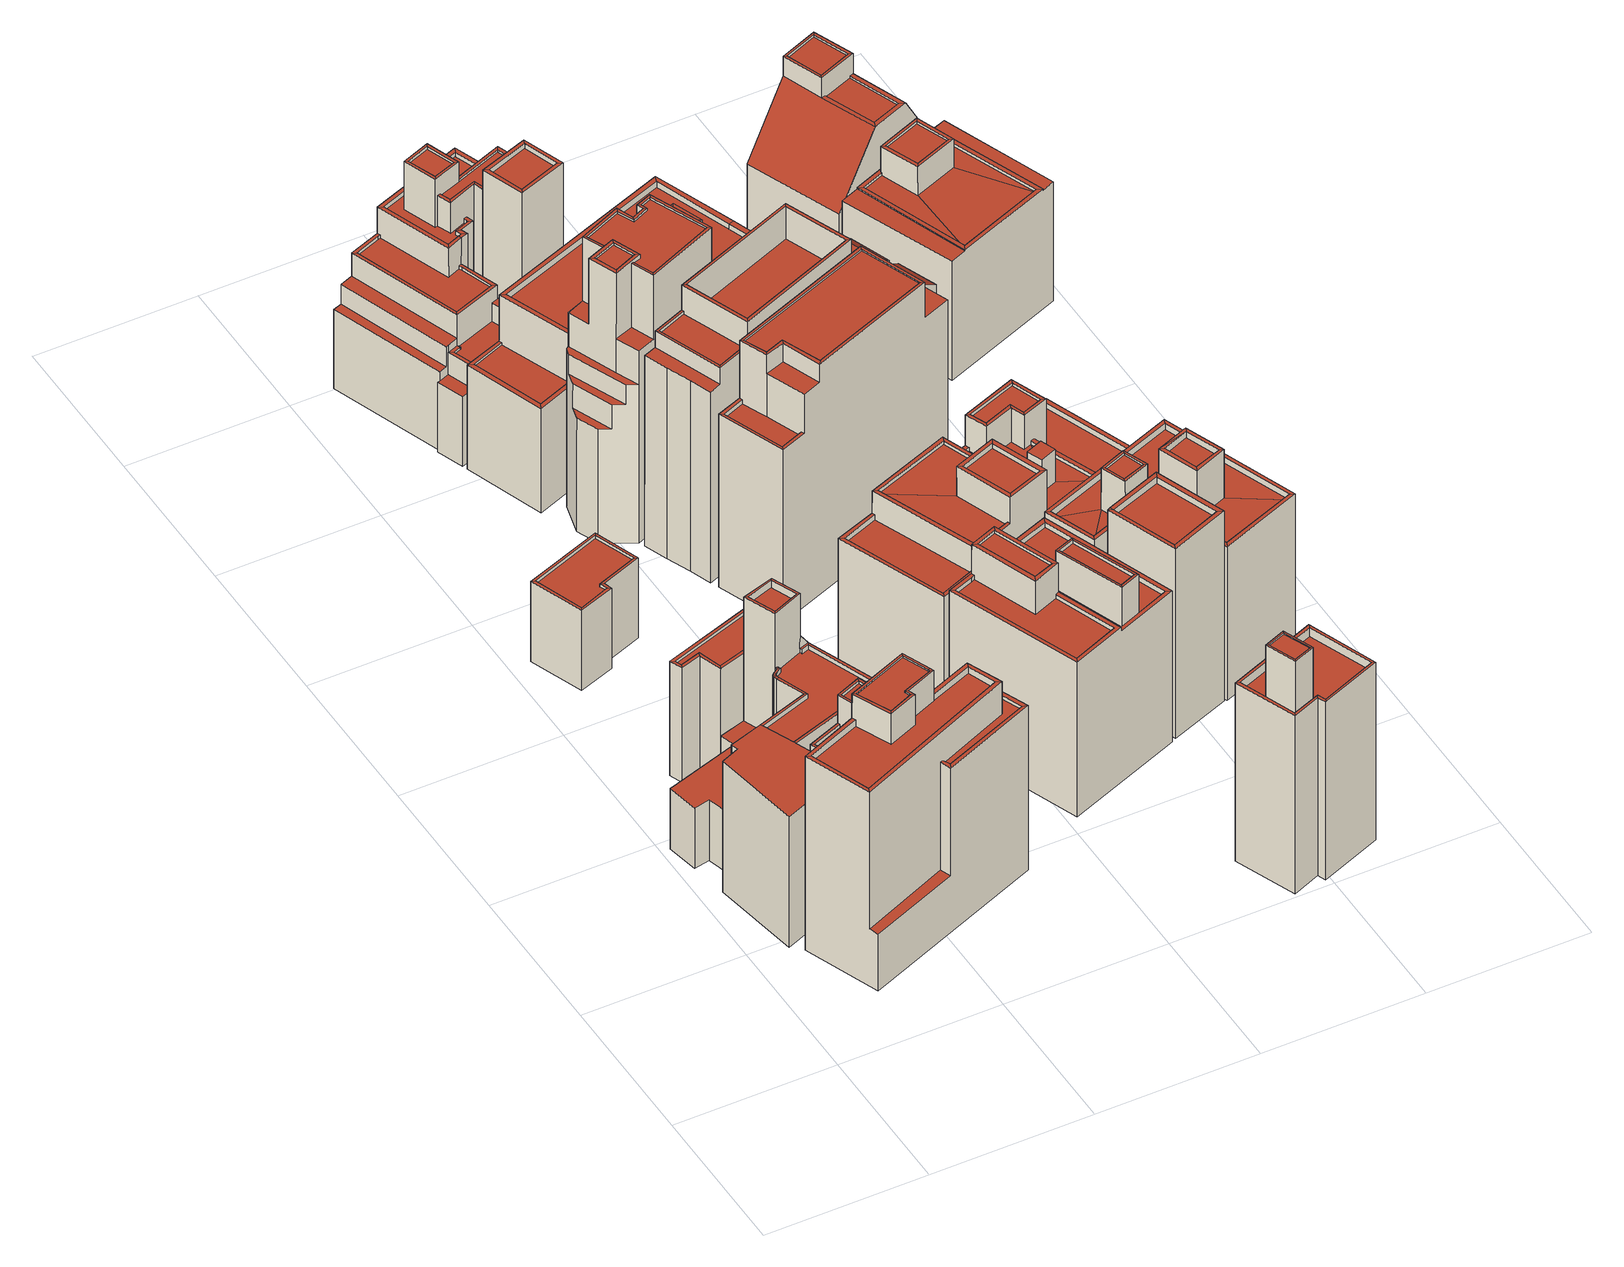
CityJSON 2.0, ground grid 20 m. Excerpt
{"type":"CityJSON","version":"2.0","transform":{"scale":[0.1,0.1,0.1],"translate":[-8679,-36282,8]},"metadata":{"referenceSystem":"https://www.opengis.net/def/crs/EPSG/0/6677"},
"CityObjects":{
"building1":{"type":"Building","attributes":{"class":3002,"usage":401,"measuredHeight":18.2,"storeysAboveGround":5,"storeysBelowGround":1,"prefecture":13,"city":13103,"footprintArea":387.22,"fireproofType":1001,"coverageRatio":80,"floorAreaRatio":500,"surveyYear":2021,"urbanPlanType":21,"areaClassificationType":22,"landUseType":212,"districts":"10","detailedUsage":"1210","floodRisk_description":10,"floodRisk_rank":1,"floodRisk_depth":0.01,"floodRisk_adminType":2,"floodRisk_scale":2,"meshCode":"53394509"},"geometry":[{"type":"Solid","lod":"2","boundaries":[[[[0,1,2,3,4,5,6,7,8,9,10,11,12,13]],[[14,15,16,17]],[[18,19,20,21,22,23,24,25,26,27]],[[28,29,30]],[[31,32,33,34]],[[35,36,37,30]],[[28,38,39]],[[40,41,42,43]],[[31,44,45,32]],[[46,26,25,47]],[[43,42,48,49]],[[30,37,50,38]],[[50,24,23,38]],[[51,52,53,54]],[[55,56,57,58,59,60,61,62,63,64,65,66,67,68]],[[44,49,48,45]],[[69,34,33]],[[17,16,70,71]],[[46,47,41,40]],[[72,73,74,75,76,77,78,79,80,81,82,83,84,85]],[[28,86,29]],[[28,30,38]],[[87,88,15,14]],[[87,71,70,88]],[[65,31,34,66]],[[42,75,74,48]],[[64,44,31,65]],[[2,1,57,56]],[[32,72,85,33]],[[60,59,27,26,46]],[[24,79,78,25]],[[4,3,55,68]],[[16,53,52,70]],[[12,11,19,18]],[[60,46,40,61]],[[5,4,68,67,71,87,86,28]],[[50,80,79,24]],[[37,36,82,81]],[[8,7,23,22]],[[47,77,76,41]],[[61,40,43,62]],[[41,76,75,42]],[[9,8,22,21]],[[35,83,82,36]],[[6,5,28,39]],[[30,29,35]],[[88,51,54,15]],[[11,10,20,19]],[[3,2,56,55]],[[29,86,87]],[[69,84,83,35,29,14,17,34]],[[33,85,84,69]],[[37,81,80,50]],[[25,78,77,47]],[[15,54,53,16]],[[71,67,66,34,17]],[[1,0,58,57]],[[23,7,6,39,38]],[[10,9,21,20]],[[63,49,44,64]],[[62,43,49,63]],[[70,52,51,88]],[[45,73,72,32]],[[48,74,73,45]],[[14,29,87]],[[0,13,59,58]],[[12,18,27,59,13]]]],"semantics":{"surfaces":[{"type":"GroundSurface"},{"type":"RoofSurface"},{"type":"WallSurface"}],"values":[[0,1,1,1,1,1,1,1,1,1,1,1,1,1,1,1,1,1,1,1,1,1,1,1,2,2,2,2,2,2,2,2,2,2,2,2,2,2,2,2,2,2,2,2,2,2,2,2,2,2,2,2,2,2,2,2,2,2,2,2,2,2,2,2,2,2,2]]}}]},
"building2":{"type":"Building","attributes":{"class":3002,"usage":402,"measuredHeight":25.6,"storeysAboveGround":7,"storeysBelowGround":1,"prefecture":13,"city":13103,"footprintArea":220.84,"fireproofType":1001,"coverageRatio":80,"floorAreaRatio":600,"surveyYear":2021,"urbanPlanType":21,"areaClassificationType":22,"landUseType":212,"districts":"10","detailedUsage":"1221","floodRisk_description":10,"floodRisk_rank":1,"floodRisk_depth":0.12,"floodRisk_adminType":2,"floodRisk_scale":2,"meshCode":"53394509"},"geometry":[{"type":"Solid","lod":"2","boundaries":[[[[89,90,91,92,93,94]],[[95,96,97,98]],[[99,100,101,102]],[[103,104,105,106,107,108,109,110,111,112]],[[113,114,115,116,117,118]],[[119,120,121,122,123,124,125]],[[126,127,100,99]],[[128,129,130,131]],[[132,133,134,135]],[[136,137,138,139]],[[102,101,140,141]],[[142,143,144,145]],[[146,147,148,149]],[[150,151,136,139]],[[126,152,153,127]],[[128,131,153,152]],[[154,155,156,157]],[[135,134,154,157]],[[147,146,133,132]],[[141,140,130,129]],[[143,142,151,150]],[[155,111,110,102,141,156]],[[145,144,147,132,113,118]],[[129,94,93,157,156,141]],[[154,112,111,155]],[[108,107,152,126]],[[98,139,138,95]],[[137,114,113,132,135,96,95,138]],[[146,105,104,133]],[[110,109,99,102]],[[91,90,143,150]],[[91,150,139,98,97,92]],[[89,148,147,144,143,90]],[[109,108,126,99]],[[134,103,112,154]],[[152,107,106,149,148,128]],[[151,116,115,136]],[[101,124,123,140]],[[140,123,122,130]],[[100,125,124,101]],[[153,120,119,127]],[[136,115,114,137]],[[129,128,148,89,94]],[[149,106,105,146]],[[130,122,121,131]],[[142,117,116,151]],[[92,97,96,135,157,93]],[[133,104,103,134]],[[131,121,120,153]],[[127,119,125,100]],[[145,118,117,142]]]],"semantics":{"surfaces":[{"type":"GroundSurface"},{"type":"RoofSurface"},{"type":"WallSurface"}],"values":[[0,1,1,1,1,1,1,1,1,1,1,1,1,1,1,1,1,1,1,1,1,2,2,2,2,2,2,2,2,2,2,2,2,2,2,2,2,2,2,2,2,2,2,2,2,2,2,2,2,2,2]]}}]},
"building3":{"type":"Building","attributes":{"class":3001,"usage":413,"measuredHeight":10.3,"storeysAboveGround":3,"storeysBelowGround":0,"prefecture":13,"city":13103,"footprintArea":87.18,"fireproofType":1001,"coverageRatio":80,"floorAreaRatio":500,"surveyYear":2021,"urbanPlanType":21,"areaClassificationType":22,"landUseType":211,"districts":"10","detailedUsage":"1230","floodRisk_description":10,"floodRisk_rank":1,"floodRisk_depth":0.04,"floodRisk_adminType":2,"floodRisk_scale":2,"meshCode":"53394509"},"geometry":[{"type":"Solid","lod":"2","boundaries":[[[[158,159,160,161,162,163]],[[164,165,166,167]],[[168,169,170,171]],[[171,170,172,173]],[[167,166,174,175]],[[173,172,165,164]],[[168,175,174,169]],[[176,177,178,179,180,181]],[[163,162,171,173]],[[172,180,179,165]],[[158,163,173,164]],[[159,158,164,167]],[[170,181,180,172]],[[162,161,168,171]],[[174,177,176,169]],[[161,160,175,168]],[[169,176,181,170]],[[165,179,178,166]],[[166,178,177,174]],[[160,159,167,175]]]],"semantics":{"surfaces":[{"type":"GroundSurface"},{"type":"RoofSurface"},{"type":"WallSurface"}],"values":[[0,1,1,1,1,1,1,1,2,2,2,2,2,2,2,2,2,2,2,2]]}}]},
"building4":{"type":"Building","attributes":{"class":3002,"usage":401,"measuredHeight":15.5,"storeysAboveGround":5,"storeysBelowGround":0,"prefecture":13,"city":13103,"footprintArea":70.28,"fireproofType":1001,"coverageRatio":80,"floorAreaRatio":500,"surveyYear":2021,"urbanPlanType":21,"areaClassificationType":22,"landUseType":212,"districts":"10","detailedUsage":"1210","floodRisk_description":10,"floodRisk_rank":1,"floodRisk_depth":0.13,"floodRisk_adminType":2,"floodRisk_scale":2,"meshCode":"53394509"},"geometry":[{"type":"Solid","lod":"2","boundaries":[[[[182,183,184,185,186,187]],[[188,189,190,191,192,193]],[[194,195,196,197]],[[198,199,200,201]],[[202,203,204,205]],[[197,196,206,207]],[[207,206,204,203]],[[208,209,195,194]],[[202,205,209,208]],[[201,197,207,198]],[[205,191,190,209]],[[186,185,202,208]],[[183,182,200,199]],[[182,187,194,197,201,200]],[[206,193,192,204]],[[187,186,208,194]],[[204,192,191,205]],[[185,184,203,202]],[[198,207,203,184,183,199]],[[209,190,189,195]],[[195,189,188,196]],[[196,188,193,206]]]],"semantics":{"surfaces":[{"type":"GroundSurface"},{"type":"RoofSurface"},{"type":"WallSurface"}],"values":[[0,1,1,1,1,1,1,1,1,2,2,2,2,2,2,2,2,2,2,2,2,2]]}}]},
"building5":{"type":"Building","attributes":{"class":3002,"usage":401,"measuredHeight":15.3,"storeysAboveGround":5,"storeysBelowGround":1,"prefecture":13,"city":13103,"footprintArea":90.49,"fireproofType":1001,"coverageRatio":80,"floorAreaRatio":600,"surveyYear":2021,"urbanPlanType":21,"areaClassificationType":22,"landUseType":212,"districts":"10","detailedUsage":"1210","floodRisk_description":10,"floodRisk_rank":1,"floodRisk_depth":0.12,"floodRisk_adminType":2,"floodRisk_scale":2,"meshCode":"53394509"},"geometry":[{"type":"Solid","lod":"2","boundaries":[[[[210,211,212,213,214,215]],[[216,217,218,219]],[[220,221,222,223]],[[224,225,226,227]],[[228,229,230,231]],[[226,232,233,227]],[[234,235,229,228]],[[236,237,238,239]],[[240,241,242,243]],[[244,245,246,247]],[[231,230,248,249]],[[250,251,252,253]],[[217,216,254,255]],[[253,252,237,236]],[[256,221,257,240]],[[258,259,260,261,262,263,264,265]],[[257,266,225,224]],[[242,267,268,243]],[[239,238,251,250]],[[269,270,271,272,273,274,275,276]],[[249,248,235,234]],[[240,219,218,241]],[[277,278,279,280]],[[221,220,266,257]],[[232,274,273,231,249,233]],[[219,240,257,224,213,212]],[[242,260,259,267]],[[248,245,244,235]],[[241,261,260,242]],[[212,211,216,219]],[[252,280,279,237]],[[258,250,253,268,267,259]],[[266,269,276,225]],[[229,247,246,230]],[[235,244,247,229]],[[268,253,236,254,216,211,210,243]],[[214,227,233,249,234,222,221,256,215]],[[251,277,280,252]],[[217,263,262,218]],[[261,241,218,262]],[[214,213,224,227]],[[273,272,228,231]],[[237,279,278,238]],[[238,278,277,251]],[[223,222,234,228,272,271]],[[225,276,275,226]],[[239,250,258,265]],[[230,246,245,248]],[[226,275,274,232]],[[215,256,240,243,210]],[[255,264,263,217]],[[255,254,236,239,265,264]],[[223,271,270,220]],[[220,270,269,266]]]],"semantics":{"surfaces":[{"type":"GroundSurface"},{"type":"RoofSurface"},{"type":"WallSurface"}],"values":[[0,1,1,1,1,1,1,1,1,1,1,1,1,1,1,1,1,1,1,1,1,1,1,1,2,2,2,2,2,2,2,2,2,2,2,2,2,2,2,2,2,2,2,2,2,2,2,2,2,2,2,2,2,2]]}}]},
"building6":{"type":"Building","attributes":{"class":3002,"usage":403,"measuredHeight":21,"storeysAboveGround":4,"storeysBelowGround":1,"prefecture":13,"city":13103,"footprintArea":240.14,"fireproofType":1001,"coverageRatio":80,"floorAreaRatio":500,"surveyYear":2021,"urbanPlanType":21,"areaClassificationType":22,"landUseType":212,"districts":"10","detailedUsage":"1241","floodRisk_description":10,"floodRisk_rank":1,"floodRisk_depth":0.03,"floodRisk_adminType":2,"floodRisk_scale":2,"meshCode":"53394509"},"geometry":[{"type":"Solid","lod":"2","boundaries":[[[[281,282,283,284,285,286,287,288,289,290,291,292,293,294,295,296,297,298,299,300]],[[301,302,303,304,305]],[[306,307,308,309]],[[310,311,312,313]],[[314,315,316,317]],[[318,319,320,321]],[[322,323,324,325]],[[326,327,328,329]],[[330,331,332,333,334,335,336,337]],[[338,339,340,341]],[[342,343,344,345,346]],[[347,348,349,350]],[[351,352,353,354,355]],[[356,357,358,359,360]],[[321,320,323,322]],[[361,362,363,364,365]],[[366,367,327,326]],[[368,369,367,366]],[[370,371,372,373]],[[325,324,319,318]],[[374,375,376,377]],[[350,349,365,364]],[[378,379,380,381,382,383,384]],[[385,386,387,388,389,390,391,392,393,394,395,396,397,398,399,400]],[[368,377,376,369]],[[328,401,402,329]],[[403,404,405]],[[338,406,407,339]],[[408,409,410,411]],[[307,306,412,413]],[[309,308,407,406]],[[347,414,415,416,348]],[[417,418,419,420,421]],[[340,422,423,341]],[[424,425,426,427]],[[428,429,430,431]],[[427,426,429,428]],[[371,370,432,433]],[[434,435,436,437,438,439,440]],[[431,430,425,424]],[[374,417,421,375]],[[405,433,432,403]],[[373,437,436,370]],[[367,394,393,327]],[[410,352,351,411]],[[408,284,283,359,409]],[[432,435,434,403]],[[439,438,304,303,347,350,354,405]],[[298,297,428,431]],[[300,299,345,344]],[[294,303,302,342,346,295]],[[375,397,396,376]],[[407,382,381,339]],[[419,400,399,420]],[[293,414,347,303,294]],[[424,427,296,295,346,345]],[[361,332,331,362]],[[416,336,335,348]],[[422,379,378,413,321,322,387,386,423]],[[288,287,406,338]],[[291,290,417,374]],[[297,296,427,428]],[[339,381,380,340]],[[421,398,397,375]],[[426,311,310,429]],[[369,395,394,367]],[[319,314,317,320]],[[324,315,314,319]],[[349,334,333,365]],[[340,380,379,422]],[[371,433,358,357]],[[415,414,368,366,330,337]],[[322,325,388,387]],[[355,364,363,326,329,285,284,408,411,351]],[[341,423,386,385]],[[325,318,389,388]],[[320,317,316,323]],[[287,286,309,406]],[[307,384,383,308]],[[365,333,332,361]],[[323,316,315,324]],[[425,312,311,426]],[[385,400,419,418,289,288,338,341]],[[302,301,343,342]],[[362,331,330,366,326,363]],[[343,301,305,372,371,357,356,281,300,344]],[[415,337,336,416]],[[430,313,312,425]],[[410,409,359,358,433,353,352]],[[420,399,398,421]],[[298,431,424,345,299]],[[370,436,435,432]],[[348,335,334,349]],[[327,393,392,328]],[[328,392,391,401]],[[413,378,384,307]],[[401,391,390,412,306,402]],[[429,310,313,430]],[[308,383,382,407]],[[389,318,321,413,412,390]],[[405,354,353,433]],[[376,396,395,369]],[[364,355,354,350]],[[290,289,418,417]],[[373,372,305,304,438,437]],[[377,368,414,293,292]],[[404,440,439,405]],[[282,281,356,360]],[[286,285,329,402,306,309]],[[283,282,360,359]],[[292,291,374,377]],[[403,434,440,404]]]],"semantics":{"surfaces":[{"type":"GroundSurface"},{"type":"RoofSurface"},{"type":"WallSurface"}],"values":[[0,1,1,1,1,1,1,1,1,1,1,1,1,1,1,1,1,1,1,1,1,1,1,1,1,1,1,1,1,1,1,1,1,1,1,1,1,1,1,1,1,1,2,2,2,2,2,2,2,2,2,2,2,2,2,2,2,2,2,2,2,2,2,2,2,2,2,2,2,2,2,2,2,2,2,2,2,2,2,2,2,2,2,2,2,2,2,2,2,2,2,2,2,2,2,2,2,2,2,2,2,2,2,2,2,2,2,2,2,2,2,2]]}}]},
"building7":{"type":"Building","attributes":{"class":3002,"usage":403,"measuredHeight":32.3,"storeysAboveGround":7,"storeysBelowGround":0,"prefecture":13,"city":13103,"footprintArea":102.15,"fireproofType":1001,"coverageRatio":80,"floorAreaRatio":500,"surveyYear":2021,"urbanPlanType":21,"areaClassificationType":22,"landUseType":212,"districts":"10","detailedUsage":"1241","floodRisk_description":10,"floodRisk_rank":1,"floodRisk_depth":0.1,"floodRisk_adminType":2,"floodRisk_scale":2,"meshCode":"53394509"},"geometry":[{"type":"Solid","lod":"2","boundaries":[[[[441,442,443,444,445,446,447,448,449,450]],[[451,452,453,454]],[[455,456,457,458]],[[459,460,461,462]],[[463,464,465,466]],[[467,468,456,455]],[[469,470,471,472,473,474]],[[475,476,477,478,479,480,481,482,483,484,485,486]],[[465,487,488,466]],[[489,490,491,492]],[[493,494,495,496]],[[497,498,460,459]],[[499,500,468,467]],[[462,461,501,502]],[[503,504,505,506]],[[502,501,464,463]],[[458,457,500,499]],[[507,508,509,510]],[[504,503,511,512]],[[497,506,505,498]],[[513,514,515,516]],[[446,445,459,462]],[[448,447,502,463]],[[441,491,490,509,508,469,474,442]],[[507,470,469,508]],[[453,452,471,449,448,463,466]],[[511,513,516,458,499,482,481,512]],[[450,449,471,470,507,510,489,492]],[[466,488,454,453]],[[457,494,493,500]],[[471,452,451,472]],[[498,478,477,460]],[[464,486,485,465]],[[456,495,494,457]],[[468,496,495,456]],[[460,477,476,461]],[[444,443,506,497]],[[501,475,486,464]],[[483,482,499,467]],[[511,503,514,513]],[[487,484,483,467,455,451,454,488]],[[500,493,496,468]],[[465,485,484,487]],[[447,446,462,502]],[[516,515,473,472,451,455,458]],[[489,510,509,490]],[[505,479,478,498]],[[512,481,480,504]],[[461,476,475,501]],[[504,480,479,505]],[[473,515,514,503,506,443,442,474]],[[445,444,497,459]],[[441,450,492,491]]]],"semantics":{"surfaces":[{"type":"GroundSurface"},{"type":"RoofSurface"},{"type":"WallSurface"}],"values":[[0,1,1,1,1,1,1,1,1,1,1,1,1,1,1,1,1,1,1,1,1,2,2,2,2,2,2,2,2,2,2,2,2,2,2,2,2,2,2,2,2,2,2,2,2,2,2,2,2,2,2,2,2]]}}]},
"building8":{"type":"Building","attributes":{"class":3002,"usage":402,"measuredHeight":21.7,"storeysAboveGround":6,"storeysBelowGround":1,"prefecture":13,"city":13103,"footprintArea":150.66,"fireproofType":1001,"coverageRatio":80,"floorAreaRatio":600,"surveyYear":2021,"urbanPlanType":21,"areaClassificationType":22,"landUseType":212,"districts":"10","detailedUsage":"1242","floodRisk_description":10,"floodRisk_rank":1,"floodRisk_depth":0.12,"floodRisk_adminType":2,"floodRisk_scale":2,"meshCode":"53394509"},"geometry":[{"type":"Solid","lod":"2","boundaries":[[[[517,518,519,520,521,522]],[[523,524,525,526]],[[527,528,529,525,524,530,531,532,523,526,533]],[[534,535,536,537]],[[538,539,540,541]],[[542,543,544,545]],[[546,547,548,549]],[[550,551,552,547,546,553]],[[554,555,556,557,558,559,560,561]],[[541,536,535,538]],[[549,548,562,563,564]],[[545,544,565,566]],[[542,567,568,543]],[[568,567,566,565]],[[569,570,571,572]],[[534,537,540,539]],[[573,574,575,576,577,578,579]],[[580,581,582,583]],[[572,539,538,569]],[[565,583,582,568]],[[560,559,528,527]],[[576,563,562,577]],[[520,519,524,523]],[[527,567,542,561,560]],[[546,521,520,523,532,553]],[[543,581,580,544]],[[548,578,577,562]],[[519,518,530,524]],[[566,567,527,533]],[[546,549,522,521]],[[551,550,541,540,575,574]],[[539,572,571,534]],[[545,554,561,542]],[[555,554,545,566,533]],[[531,517,522,549,564,537,536]],[[579,547,552,573]],[[575,540,537,564,563,576]],[[550,553,532,531,536,541]],[[569,538,535,570]],[[525,557,556,526]],[[533,526,556,555]],[[531,530,518,517]],[[551,574,573,552]],[[528,559,558,529]],[[578,548,547,579]],[[534,571,570,535]],[[544,580,583,565]],[[568,582,581,543]],[[557,525,529,558]]]],"semantics":{"surfaces":[{"type":"GroundSurface"},{"type":"RoofSurface"},{"type":"WallSurface"}],"values":[[0,1,1,1,1,1,1,1,1,1,1,1,1,1,1,1,1,1,2,2,2,2,2,2,2,2,2,2,2,2,2,2,2,2,2,2,2,2,2,2,2,2,2,2,2,2,2,2,2]]}}]},
"building9":{"type":"Building","attributes":{"class":3002,"usage":401,"measuredHeight":21.2,"storeysAboveGround":6,"storeysBelowGround":1,"prefecture":13,"city":13103,"footprintArea":518.03,"fireproofType":1001,"coverageRatio":80,"floorAreaRatio":500,"surveyYear":2021,"urbanPlanType":21,"areaClassificationType":22,"landUseType":212,"districts":"10","detailedUsage":"1210","floodRisk_description":10,"floodRisk_rank":1,"floodRisk_depth":0.03,"floodRisk_adminType":2,"floodRisk_scale":2,"meshCode":"53394509"},"geometry":[{"type":"Solid","lod":"2","boundaries":[[[[584,585,586,587,588,589,590,591,592,593]],[[594,595,596,597]],[[598,599,595,594]],[[600,601,602,603,604,605,606,607,608,609,610,611,612,613,614,615]],[[616,617,618,619]],[[620,621,622,623]],[[624,625,626,627]],[[597,596,628,629]],[[599,628,596,595]],[[620,630,631,621]],[[632,633,634,635]],[[636,637,638,639]],[[640,641,642,643]],[[644,645,646,647]],[[636,648,649,650,637]],[[629,628,599,598]],[[639,638,651,652]],[[652,651,631,630]],[[653,654,655,656]],[[625,624,653,656]],[[623,622,616,619]],[[657,658,659,660]],[[661,662,663,664]],[[633,632,644,647]],[[630,620,634,588,587]],[[621,615,614,622]],[[622,614,613,616]],[[586,656,655,652,630,587]],[[640,643,606,605]],[[610,609,594,597]],[[584,593,648,636]],[[611,642,641,649,648,593,592,618,617,612]],[[638,602,601,651]],[[626,625,585,584,636,639]],[[639,652,655,654,658,657,627,626]],[[616,613,612,617]],[[645,663,662,635,634,620,623,646]],[[634,633,589,588]],[[632,661,664,644]],[[651,601,600,631]],[[653,659,658,654]],[[629,598,608,607]],[[586,585,625,656]],[[629,607,606,643,642,611,610,597]],[[590,589,633,647]],[[631,600,615,621]],[[650,649,641,640,605,604]],[[624,660,659,653]],[[635,662,661,632]],[[609,608,598,594]],[[637,603,602,638]],[[644,664,663,645]],[[592,591,619,618]],[[627,657,660,624]],[[650,604,603,637]],[[590,647,646,623,619,591]]]],"semantics":{"surfaces":[{"type":"GroundSurface"},{"type":"RoofSurface"},{"type":"WallSurface"}],"values":[[0,1,1,1,1,1,1,1,1,1,1,1,1,1,1,1,1,1,1,1,1,1,1,1,2,2,2,2,2,2,2,2,2,2,2,2,2,2,2,2,2,2,2,2,2,2,2,2,2,2,2,2,2,2,2,2]]}}]},
"building10":{"type":"Building","attributes":{"class":3002,"usage":403,"measuredHeight":29.5,"storeysAboveGround":8,"storeysBelowGround":0,"prefecture":13,"city":13103,"footprintArea":570.4,"fireproofType":1001,"coverageRatio":80,"floorAreaRatio":500,"surveyYear":2021,"urbanPlanType":21,"areaClassificationType":22,"landUseType":212,"districts":"10","detailedUsage":"1241","floodRisk_description":10,"floodRisk_rank":1,"floodRisk_depth":0.03,"floodRisk_adminType":2,"floodRisk_scale":2,"meshCode":"53394509"},"geometry":[{"type":"Solid","lod":"2","boundaries":[[[[665,666,667,668,669,670,671,672]],[[673,674,675,676]],[[677,678,679,680]],[[681,682,683,684]],[[685,686,687,688]],[[689,690,691,692]],[[686,685,677,680]],[[684,683,690,689]],[[693,694,695,696,697]],[[698,699,700,701,702,703]],[[704,705,694,693]],[[706,707,708,709]],[[692,691,682,681]],[[671,670,700,699]],[[677,708,707,678]],[[681,684,679,678,707,706,688,687]],[[670,669,701,700]],[[690,673,676,691]],[[691,676,675,682]],[[679,684,689,696,695,672,671,699,698,680]],[[705,666,665,694]],[[683,674,673,690]],[[703,686,680,698]],[[665,672,695,694]],[[703,702,668,667,704,693,697,692,681,687,686]],[[682,675,674,683]],[[688,706,709,685]],[[669,668,702,701]],[[685,709,708,677]],[[667,666,705,704]],[[696,689,692,697]]]],"semantics":{"surfaces":[{"type":"GroundSurface"},{"type":"RoofSurface"},{"type":"WallSurface"}],"values":[[0,1,1,1,1,1,1,1,1,1,1,1,1,2,2,2,2,2,2,2,2,2,2,2,2,2,2,2,2,2,2]]}}]},
"building11":{"type":"Building","attributes":{"class":3002,"usage":401,"measuredHeight":25.3,"storeysAboveGround":5,"storeysBelowGround":0,"prefecture":13,"city":13103,"footprintArea":112.02,"fireproofType":1001,"coverageRatio":80,"floorAreaRatio":600,"surveyYear":2021,"urbanPlanType":21,"areaClassificationType":22,"landUseType":212,"districts":"10","detailedUsage":"1210","floodRisk_description":10,"floodRisk_rank":1,"floodRisk_depth":0.19,"floodRisk_adminType":2,"floodRisk_scale":2,"meshCode":"53394509"},"geometry":[{"type":"Solid","lod":"2","boundaries":[[[[710,711,712,713,714,715]],[[716,717,718,719]],[[720,721,722,723]],[[724,725,726,727,728,729,730,731,732,733]],[[734,735,720,723]],[[736,716,719,737]],[[721,736,737,722]],[[738,739,740,741]],[[742,743,744,745]],[[734,718,717,735]],[[729,728,725,724]],[[746,745,744,747]],[[748,743,742,749]],[[749,746,747,748]],[[718,713,712,719]],[[722,710,715,723]],[[737,711,710,722]],[[738,741,744,743]],[[741,740,747,744]],[[733,732,735,717]],[[716,736,729,724]],[[732,731,720,735]],[[730,729,736,721]],[[717,716,724,733]],[[719,712,711,737]],[[742,745,725,728]],[[746,749,727,726]],[[734,714,713,718]],[[740,739,748,747]],[[739,738,743,748]],[[742,728,727,749]],[[731,730,721,720]],[[723,715,714,734]],[[746,726,725,745]]]],"semantics":{"surfaces":[{"type":"GroundSurface"},{"type":"RoofSurface"},{"type":"WallSurface"}],"values":[[0,1,1,1,1,1,1,1,1,1,1,1,1,1,2,2,2,2,2,2,2,2,2,2,2,2,2,2,2,2,2,2,2,2]]}}]},
"building12":{"type":"Building","attributes":{"class":3002,"usage":403,"measuredHeight":30.2,"storeysAboveGround":8,"storeysBelowGround":0,"prefecture":13,"city":13103,"footprintArea":570.4,"fireproofType":1001,"coverageRatio":80,"floorAreaRatio":500,"surveyYear":2021,"urbanPlanType":21,"areaClassificationType":22,"landUseType":212,"districts":"10","detailedUsage":"1241","floodRisk_description":10,"floodRisk_rank":1,"floodRisk_depth":0.03,"floodRisk_adminType":2,"floodRisk_scale":2,"meshCode":"53394509"},"geometry":[{"type":"Solid","lod":"2","boundaries":[[[[750,751,752,753,754,755]],[[756,757,758,759]],[[760,761,762,763]],[[764,765,766,767,768,769]],[[770,771,772,773]],[[759,758,774,775]],[[776,777,778,779,780]],[[756,781,782,757]],[[762,783,784,763]],[[785,786,787,788]],[[775,774,786,785]],[[788,787,782,781]],[[789,790,791,792,793,794]],[[761,760,795,796]],[[790,789,797,798,791]],[[796,777,776,761]],[[774,768,767,786]],[[755,763,784,775,785,792,791,798,750]],[[792,785,788,793]],[[787,766,765,782]],[[761,776,780,762]],[[795,760,754,753,794,793,788,781,773,772]],[[757,764,769,758]],[[758,769,768,774]],[[794,753,752,789]],[[782,765,764,757]],[[781,756,770,773]],[[751,750,798,797]],[[771,759,775,784,783,779,778]],[[755,754,760,763]],[[756,759,771,770]],[[786,767,766,787]],[[762,780,779,783]],[[796,795,772,771,778,777]],[[752,751,797,789]]]],"semantics":{"surfaces":[{"type":"GroundSurface"},{"type":"RoofSurface"},{"type":"WallSurface"}],"values":[[0,1,1,1,1,1,1,1,1,1,1,1,1,1,1,2,2,2,2,2,2,2,2,2,2,2,2,2,2,2,2,2,2,2,2]]}}]},
"building13":{"type":"Building","attributes":{"class":3002,"usage":402,"measuredHeight":19.9,"storeysAboveGround":5,"storeysBelowGround":0,"prefecture":13,"city":13103,"footprintArea":243.44,"fireproofType":1001,"coverageRatio":80,"floorAreaRatio":500,"surveyYear":2021,"urbanPlanType":21,"areaClassificationType":22,"landUseType":212,"districts":"10","detailedUsage":"1221","floodRisk_description":10,"floodRisk_rank":1,"floodRisk_depth":0.09,"floodRisk_adminType":2,"floodRisk_scale":2,"meshCode":"53394509"},"geometry":[{"type":"Solid","lod":"2","boundaries":[[[[799,800,801,802,803]],[[804,805,806,807]],[[808,809,810,811]],[[812,813,814,815]],[[816,817,818,819]],[[820,821,822,823]],[[824,825,826,827]],[[828,829,830,831]],[[832,833,834,835]],[[836,837,838,839]],[[840,841,842,843,844,845,846,847]],[[848,849,809,808]],[[850,851,852,853]],[[829,828,854,855]],[[856,836,839,857]],[[817,858,859,818]],[[860,831,830,861]],[[815,814,841,840]],[[862,863,834,833]],[[851,850,864,865]],[[853,852,866,867]],[[868,869,870,871]],[[832,835,824,827]],[[804,807,872,873]],[[846,813,812,847]],[[874,875,876,877,878,879]],[[880,881,882,883]],[[837,881,880,838]],[[884,885,886,887]],[[888,889,890,891,892,893]],[[865,864,867,866]],[[894,895,826,825]],[[895,894,863,862]],[[849,848,896,897]],[[811,810,898,899]],[[900,859,858,901]],[[843,842,825,824]],[[808,813,846,848]],[[833,892,891,862]],[[860,849,901]],[[866,870,869,865]],[[860,836,849]],[[860,901,799]],[[816,810,809,801,800,817]],[[818,877,876,819]],[[824,835,844,843]],[[860,799,803]],[[845,896,848,846]],[[852,871,870,866]],[[873,872,880,883]],[[832,893,892,833]],[[862,891,890,895]],[[815,840,886,885]],[[826,889,888,827]],[[854,828,802,801,809,864,850,882,881]],[[883,882,850,853,804,873]],[[871,852,851,868]],[[828,831,803,802]],[[893,832,827,888]],[[818,859,878,877]],[[867,856,857,805,804,853]],[[810,816,819,876,875,898]],[[861,820,823,855,854,881,837,860]],[[834,897,896,845,844,835]],[[872,807,838,880]],[[884,812,815,885]],[[842,841,899,898,875,874,894,825]],[[874,879,900,901,863,894]],[[900,879,878,859]],[[855,823,822,829]],[[897,834,863]],[[817,800,799,858]],[[886,840,847,887]],[[864,809,849,836,856,867]],[[813,808,811,814]],[[820,861,830,821]],[[897,863,901]],[[839,838,807,806]],[[821,830,829,822]],[[860,837,836]],[[901,858,799]],[[814,811,899,841]],[[868,851,865,869]],[[849,897,901]],[[887,847,812,884]],[[806,805,857,839]],[[860,803,831]],[[889,826,895,890]]]],"semantics":{"surfaces":[{"type":"GroundSurface"},{"type":"RoofSurface"},{"type":"WallSurface"}],"values":[[0,1,1,1,1,1,1,1,1,1,1,1,1,1,1,1,1,1,1,1,1,1,1,1,1,1,1,1,1,1,1,1,1,1,1,1,2,2,2,2,2,2,2,2,2,2,2,2,2,2,2,2,2,2,2,2,2,2,2,2,2,2,2,2,2,2,2,2,2,2,2,2,2,2,2,2,2,2,2,2,2,2,2,2,2,2,2,2]]}}]},
"building14":{"type":"Building","attributes":{"class":3002,"usage":402,"measuredHeight":25.3,"storeysAboveGround":8,"storeysBelowGround":1,"prefecture":13,"city":13103,"footprintArea":75.31,"fireproofType":1001,"coverageRatio":80,"floorAreaRatio":600,"surveyYear":2021,"urbanPlanType":21,"areaClassificationType":22,"landUseType":212,"districts":"10","detailedUsage":"1242","floodRisk_description":10,"floodRisk_rank":1,"floodRisk_depth":0.16,"floodRisk_adminType":2,"floodRisk_scale":2,"meshCode":"53394509"},"geometry":[{"type":"Solid","lod":"2","boundaries":[[[[902,903,904,905,906]],[[907,908,909,910]],[[910,909,911,912]],[[913,911,914,915]],[[916,917,918,919]],[[913,912,911]],[[915,914,908,907]],[[903,902,907,910]],[[908,916,919,909]],[[911,918,917,914]],[[904,903,910,912]],[[913,915,906,905]],[[902,906,915,907]],[[905,904,912,913]],[[909,919,918,911]],[[914,917,916,908]]]],"semantics":{"surfaces":[{"type":"GroundSurface"},{"type":"RoofSurface"},{"type":"WallSurface"}],"values":[[0,1,1,1,1,1,1,2,2,2,2,2,2,2,2,2]]}}]},
"building15":{"type":"Building","attributes":{"class":3002,"usage":402,"measuredHeight":21,"storeysAboveGround":6,"storeysBelowGround":1,"prefecture":13,"city":13103,"footprintArea":122.37,"fireproofType":1001,"coverageRatio":80,"floorAreaRatio":600,"surveyYear":2021,"urbanPlanType":21,"areaClassificationType":22,"landUseType":212,"districts":"10","detailedUsage":"1221","floodRisk_description":10,"floodRisk_rank":1,"floodRisk_depth":0.11,"floodRisk_adminType":2,"floodRisk_scale":2,"meshCode":"53394509"},"geometry":[{"type":"Solid","lod":"2","boundaries":[[[[920,921,922,923,924,925]],[[926,927,928,929,930]],[[931,932,933]],[[933,932,934,935]],[[936,937,938,939]],[[940,941,942,943,944,945]],[[946,947,948,949]],[[950,951,952,953]],[[941,936,939,942]],[[952,954,955,953]],[[947,946,956,957]],[[958,959,960,961]],[[954,962,963,955]],[[962,951,950,963]],[[964,965,966,967]],[[937,968,969,938]],[[970,967,966,971,972]],[[973,949,974]],[[948,974,949]],[[957,956,973,974]],[[975,976,977,978]],[[979,980,972,971,981]],[[982,931,933,979,981,965,964]],[[968,926,930,969]],[[928,927,955,963,933,935]],[[975,957,974,976]],[[944,972,980,945]],[[972,944,943,970]],[[931,969,930,932]],[[949,971,966,946]],[[945,980,979,950,953]],[[926,921,920,940,945,953,955,927]],[[952,961,960,954]],[[939,964,967,942]],[[959,962,954,960]],[[924,923,937,936]],[[920,925,941,940]],[[956,965,981,973]],[[977,948,947,978]],[[963,950,979,933]],[[923,922,968,937]],[[921,926,968,922]],[[981,971,949,973]],[[925,924,936,941]],[[982,938,969,931]],[[938,982,964,939]],[[951,958,961,952]],[[966,965,956,946]],[[943,942,967,970]],[[978,947,957,975]],[[976,974,948,977]],[[928,935,934,929]],[[929,934,932,930]],[[958,951,962,959]]]],"semantics":{"surfaces":[{"type":"GroundSurface"},{"type":"RoofSurface"},{"type":"WallSurface"}],"values":[[0,1,1,1,1,1,1,1,1,1,1,1,1,1,1,1,1,1,1,1,1,1,1,1,2,2,2,2,2,2,2,2,2,2,2,2,2,2,2,2,2,2,2,2,2,2,2,2,2,2,2,2,2,2]]}}]},
"building16":{"type":"Building","attributes":{"class":9999,"usage":461,"measuredHeight":-9999,"storeysAboveGround":9999,"storeysBelowGround":9999,"prefecture":13,"city":13103,"footprintArea":-9999,"fireproofType":1011,"coverageRatio":80,"floorAreaRatio":500,"surveyYear":1,"urbanPlanType":21,"areaClassificationType":22,"landUseType":212,"districts":"10","detailedUsage":"0","floodRisk_description":10,"floodRisk_rank":1,"floodRisk_depth":0.05,"floodRisk_adminType":2,"floodRisk_scale":2,"meshCode":"53394509"},"geometry":[{"type":"Solid","lod":"2","boundaries":[[[[983,984,985,986]],[[987,988,989,990]],[[985,984,987,990]],[[984,983,988,987]],[[983,986,989,988]],[[986,985,990,989]]]],"semantics":{"surfaces":[{"type":"GroundSurface"},{"type":"RoofSurface"},{"type":"WallSurface"}],"values":[[0,1,2,2,2,2]]}}]},
"building17":{"type":"Building","attributes":{"class":9999,"usage":461,"measuredHeight":-9999,"storeysAboveGround":9999,"storeysBelowGround":9999,"prefecture":13,"city":13103,"footprintArea":-9999,"fireproofType":1011,"coverageRatio":80,"floorAreaRatio":500,"surveyYear":1,"urbanPlanType":21,"areaClassificationType":22,"landUseType":212,"districts":"10","detailedUsage":"0","floodRisk_description":10,"floodRisk_rank":1,"floodRisk_depth":0.05,"floodRisk_adminType":2,"floodRisk_scale":2,"meshCode":"53394509"},"geometry":[{"type":"Solid","lod":"2","boundaries":[[[[991,992,993,994]],[[995,996,997,998]],[[994,993,995,998]],[[991,994,998,997]],[[993,992,996,995]],[[992,991,997,996]]]],"semantics":{"surfaces":[{"type":"GroundSurface"},{"type":"RoofSurface"},{"type":"WallSurface"}],"values":[[0,1,2,2,2,2]]}}]},
"building18":{"type":"Building","attributes":{"class":3002,"usage":402,"measuredHeight":18.6,"storeysAboveGround":6,"storeysBelowGround":1,"prefecture":13,"city":13103,"footprintArea":198.74,"fireproofType":1002,"coverageRatio":80,"floorAreaRatio":500,"surveyYear":2021,"urbanPlanType":21,"areaClassificationType":22,"landUseType":212,"districts":"10","detailedUsage":"1242","floodRisk_description":10,"floodRisk_rank":1,"floodRisk_depth":0.03,"floodRisk_adminType":2,"floodRisk_scale":2,"meshCode":"53394509"},"geometry":[{"type":"Solid","lod":"2","boundaries":[[[[999,1000,1001,1002]],[[1003,1004,1005,1006]],[[1007,1008,1009,1010]],[[1011,1012,1008,1007,1013]],[[1014,1015,1016,1017]],[[1018,1019,1020,1021]],[[1022,1023,1024,1025]],[[1007,1010,1016,1015]],[[1026,1027,1028,1029]],[[1006,1005,1023,1022]],[[1025,1024,1004,1003]],[[1030,1031,1015,1014,1032]],[[1005,1020,1019,1023]],[[999,1002,1011,1013]],[[1004,1021,1020,1005]],[[1023,1019,1018,1024]],[[1027,1017,1016,1028]],[[1031,1000,999,1013,1007,1015]],[[1012,1011,1002,1001,1030,1032,1022,1025]],[[1001,1000,1031,1030]],[[1017,1027,1026,1009,1008,1003,1006,1014]],[[1010,1029,1028,1016]],[[1024,1018,1021,1004]],[[1010,1009,1026,1029]],[[1025,1003,1008,1012]],[[1006,1022,1032,1014]]]],"semantics":{"surfaces":[{"type":"GroundSurface"},{"type":"RoofSurface"},{"type":"WallSurface"}],"values":[[0,1,1,1,1,1,1,1,1,1,1,1,2,2,2,2,2,2,2,2,2,2,2,2,2,2]]}}]},
"building19":{"type":"Building","attributes":{"class":3002,"usage":401,"measuredHeight":16.3,"storeysAboveGround":5,"storeysBelowGround":0,"prefecture":13,"city":13103,"footprintArea":252.92,"fireproofType":1001,"coverageRatio":80,"floorAreaRatio":500,"surveyYear":2021,"urbanPlanType":21,"areaClassificationType":22,"landUseType":212,"districts":"10","detailedUsage":"1210","floodRisk_description":10,"floodRisk_rank":1,"floodRisk_depth":0.01,"floodRisk_adminType":2,"floodRisk_scale":2,"meshCode":"53394509"},"geometry":[{"type":"Solid","lod":"2","boundaries":[[[[1033,1034,1035,1036]],[[1037,1038,1039,1040]],[[1041,1042,1043,1044]],[[1045,1046,1047,1048]],[[1049,1050,1051,1052]],[[1053,1054,1055,1056]],[[1051,1050,1057,1058]],[[1059,1060,1061,1062]],[[1062,1040,1039,1059]],[[1063,1064,1065,1066,1067,1054,1053,1068]],[[1069,1049,1052,1070]],[[1056,1055,1071,1072]],[[1069,1070,1058,1057]],[[1063,1068,1072,1071]],[[1073,1074,1075,1076]],[[1064,1060,1059,1052,1051,1065]],[[1073,1072,1068,1074]],[[1036,1035,1076,1075]],[[1046,1069,1057,1047]],[[1068,1053,1042,1041,1033,1036,1075,1074]],[[1058,1066,1065,1051]],[[1061,1060,1064,1063]],[[1048,1050,1049,1045]],[[1034,1044,1043,1056,1072,1073,1076,1035]],[[1061,1063,1071,1062]],[[1052,1059,1039,1070]],[[1067,1066,1058,1070,1039,1038]],[[1047,1057,1050,1048]],[[1041,1044,1034,1033]],[[1040,1055,1054,1037]],[[1062,1071,1055,1040]],[[1056,1043,1042,1053]],[[1045,1049,1069,1046]],[[1054,1067,1038,1037]]]],"semantics":{"surfaces":[{"type":"GroundSurface"},{"type":"RoofSurface"},{"type":"WallSurface"}],"values":[[0,1,1,1,1,1,1,1,1,1,1,1,1,1,1,2,2,2,2,2,2,2,2,2,2,2,2,2,2,2,2,2,2,2]]}}]}
},
"vertices":[
[36,346,8],[16,342,8],[9,382,8],[102,411,8],[96,430,8],[227,469,8],[270,337,8],[106,283,8],[132,219,8],[43,184,8],[24,295,8],[26,296,8],[48,305,8],[45,314,8],[184,415,268],[180,416,268],[147,403,268],[145,399,268],[48,305,192],[26,296,192],[24,295,192],[43,184,192],[132,219,192],[106,283,192],[105,286,192],[89,324,192],[87,327,192],[45,314,192],[227,469,122],[184,415,209],[195,418,192],[146,397,192],[150,396,192],[149,397,192],[145,399,192],[183,414,192],[184,411,192],[193,414,192],[232,324,192],[270,337,122],[138,383,192],[141,384,192],[140,387,192],[137,387,192],[140,393,192],[142,391,192],[151,348,192],[155,346,192],[140,389,192],[137,390,192],[227,326,192],[167,448,258],[133,437,258],[147,403,258],[180,416,258],[102,411,93],[9,382,93],[16,342,93],[36,346,93],[45,314,93],[151,348,93],[138,383,93],[137,387,93],[137,390,93],[140,393,93],[146,397,93],[145,399,93],[129,439,93],[96,430,93],[148,400,192],[133,437,268],[129,439,268],[150,396,186],[142,391,186],[140,389,186],[140,387,186],[141,384,186],[155,346,186],[89,324,186],[105,286,186],[227,326,186],[193,414,186],[184,411,186],[183,414,186],[148,400,186],[149,397,186],[169,451,209],[169,451,268],[167,448,268],
[222,200,6],[301,231,6],[325,172,6],[93,79,6],[57,174,6],[208,235,6],[200,138,86],[89,91,86],[93,79,86],[205,124,86],[188,171,313],[184,173,313],[153,160,313],[151,156,313],[91,97,270],[290,181,270],[277,216,270],[223,195,270],[224,195,270],[185,179,270],[188,171,270],[151,156,270],[132,199,270],[63,172,270],[297,178,233],[204,139,233],[208,130,233],[319,174,233],[298,225,233],[281,218,233],[181,181,311],[220,196,311],[219,199,311],[206,231,311],[134,202,311],[153,160,311],[184,173,311],[185,179,313],[181,181,313],[222,200,313],[208,235,313],[206,231,313],[219,199,313],[297,178,279],[290,181,279],[91,97,279],[89,91,279],[208,130,238],[204,139,238],[200,138,238],[205,124,238],[134,202,313],[130,204,313],[298,225,238],[301,231,238],[279,222,238],[281,218,238],[277,216,279],[279,222,279],[222,200,279],[223,195,279],[325,172,238],[319,174,238],[224,195,313],[220,196,313],[63,172,279],[132,199,279],[130,204,279],[57,174,279],
[21,710,13],[118,745,13],[139,688,13],[88,669,13],[91,659,13],[46,643,13],[21,710,126],[26,708,126],[116,741,126],[118,745,126],[88,669,126],[83,671,126],[87,662,126],[91,659,126],[48,647,126],[46,643,126],[135,690,126],[139,688,126],[83,671,122],[135,690,122],[116,741,122],[26,708,122],[48,647,122],[87,662,122],
[203,529,8],[219,482,8],[106,448,8],[97,477,8],[71,469,8],[65,485,8],[182,519,165],[70,482,165],[73,474,165],[99,482,165],[108,453,165],[195,479,165],[65,485,169],[70,482,169],[182,519,169],[185,524,169],[200,476,132],[219,482,132],[203,529,132],[185,524,132],[97,477,169],[106,448,169],[108,453,169],[99,482,169],[195,479,169],[200,476,169],[71,469,169],[73,474,169],
[314,244,6],[225,209,6],[208,254,6],[139,227,6],[120,277,6],[278,338,6],[225,209,139],[227,212,139],[211,252,139],[208,254,139],[238,319,189],[239,323,189],[194,306,189],[195,303,189],[139,227,189],[141,231,189],[124,275,189],[120,277,189],[203,282,229],[199,284,229],[172,273,229],[171,269,229],[163,290,189],[162,293,189],[194,306,229],[192,302,229],[233,212,156],[234,214,156],[222,245,156],[219,246,156],[297,288,139],[296,285,139],[311,245,139],[314,244,139],[192,302,225],[165,291,225],[172,273,225],[199,284,225],[165,291,229],[162,293,229],[238,254,156],[237,251,156],[249,220,156],[252,219,156],[233,212,139],[232,214,139],[278,338,139],[259,274,189],[238,254,132],[251,222,132],[311,245,132],[296,285,132],[211,252,132],[227,212,132],[232,214,132],[219,246,132],[255,275,189],[251,222,139],[252,219,139],[255,275,184],[238,319,184],[195,303,184],[203,282,184],[171,269,184],[163,290,184],[124,275,184],[141,231,184],[237,251,155],[222,245,155],[234,214,155],[249,220,155],
[108,1017,13],[96,1050,13],[99,1051,13],[49,1192,13],[232,1259,13],[266,1166,13],[208,1144,13],[202,1162,13],[190,1157,13],[193,1148,13],[175,1141,13],[178,1133,13],[169,1130,13],[186,1083,13],[202,1088,13],[190,1121,13],[251,1142,13],[270,1090,13],[209,1069,13],[214,1055,13],[204,1051,165],[193,1085,165],[186,1083,165],[178,1080,165],[190,1046,165],[253,1203,259],[250,1198,259],[261,1168,259],[266,1166,259],[249,1137,309],[196,1118,309],[211,1074,309],[264,1093,309],[174,1214,280],[145,1203,280],[158,1168,280],[187,1178,280],[176,1218,284],[174,1214,284],[187,1178,284],[191,1176,284],[156,1164,284],[158,1168,284],[145,1203,284],[141,1205,284],[115,1216,222],[121,1213,222],[229,1253,222],[232,1259,222],[149,1122,181],[116,1212,181],[113,1211,181],[81,1199,181],[128,1066,181],[181,1085,181],[167,1125,181],[165,1129,181],[202,1162,259],[204,1166,259],[168,1153,259],[166,1148,259],[193,1085,142],[204,1051,142],[214,1055,142],[209,1069,142],[202,1088,142],[186,1083,185],[181,1085,185],[128,1066,185],[126,1061,185],[60,1196,152],[109,1055,152],[112,1056,152],[126,1061,152],[76,1202,152],[108,1017,111],[124,1023,111],[112,1056,111],[99,1051,111],[96,1050,111],[113,1211,185],[116,1212,185],[115,1216,185],[76,1202,185],[81,1199,185],[149,1122,222],[152,1128,222],[169,1130,222],[168,1134,222],[127,1028,142],[124,1023,142],[190,1046,142],[189,1051,142],[175,1141,222],[169,1143,222],[172,1136,222],[178,1133,222],[191,1176,256],[163,1166,256],[168,1153,256],[204,1166,256],[210,1149,256],[261,1168,256],[250,1198,256],[166,1148,216],[159,1165,216],[156,1164,216],[141,1205,216],[176,1218,216],[190,1179,216],[248,1201,216],[229,1253,216],[121,1213,216],[152,1128,216],[168,1134,216],[172,1136,216],[169,1143,216],[188,1150,216],[187,1151,216],[186,1156,216],[248,1201,222],[253,1203,222],[127,1057,142],[128,1057,142],[126,1061,142],[208,1144,259],[210,1149,259],[49,1192,124],[99,1051,124],[109,1055,124],[60,1196,124],[190,1179,259],[191,1176,259],[169,1130,185],[165,1129,185],[167,1125,185],[193,1148,222],[190,1157,222],[186,1156,222],[187,1151,222],[188,1150,222],[163,1166,259],[159,1165,259],[209,1069,316],[211,1074,316],[196,1118,316],[190,1121,316],[251,1142,316],[249,1137,316],[264,1093,316],[270,1090,316],[118,1053,142],[112,1056,142],[127,1057,139],[118,1053,139],[127,1028,139],[189,1051,139],[178,1080,139],[126,1061,139],[128,1057,139],
[165,870,11],[175,910,11],[254,944,11],[262,923,11],[278,930,11],[275,938,11],[295,946,11],[327,869,11],[214,822,11],[176,843,11],[202,851,282],[214,822,282],[236,831,282],[225,859,282],[202,851,374],[205,856,374],[194,884,374],[188,886,374],[278,930,372],[282,928,372],[279,936,372],[275,938,372],[327,869,372],[323,871,372],[238,835,372],[236,831,372],[239,865,374],[234,868,374],[172,901,234],[202,829,234],[214,822,234],[202,851,234],[178,912,234],[175,910,234],[293,942,369],[279,936,369],[282,928,369],[261,919,369],[252,939,369],[204,919,369],[214,896,369],[225,900,369],[239,865,369],[227,861,369],[238,835,369],[323,871,369],[227,861,372],[225,859,372],[189,836,171],[169,886,171],[165,870,171],[176,843,171],[223,895,371],[194,884,371],[205,856,371],[234,868,371],[262,923,372],[261,919,372],[225,900,374],[223,895,374],[293,942,372],[295,946,372],[200,921,372],[204,919,372],[252,939,372],[254,944,372],[202,829,206],[172,901,206],[169,886,206],[189,836,206],[211,895,372],[214,896,372],[211,895,282],[200,921,282],[178,912,282],[188,886,282],
[417,413,6],[416,416,6],[495,445,6],[557,277,6],[411,221,6],[348,387,6],[557,277,219],[495,445,219],[492,438,219],[550,280,219],[484,254,219],[482,254,219],[423,413,219],[416,416,219],[417,413,219],[479,247,219],[509,264,219],[388,397,265],[414,407,265],[417,413,265],[382,399,265],[442,331,265],[416,322,265],[413,315,265],[448,329,265],[451,340,273],[454,338,273],[475,346,273],[476,349,273],[411,221,224],[414,227,224],[354,384,224],[348,387,224],[448,329,224],[444,327,224],[472,250,224],[479,247,224],[476,349,212],[509,264,212],[550,280,212],[492,438,212],[423,413,212],[482,254,212],[484,254,212],[451,340,212],[379,393,224],[383,395,224],[382,399,224],[505,266,273],[509,264,273],[484,254,273],[485,258,273],[442,331,261],[414,407,261],[388,397,261],[416,322,261],[472,250,218],[444,327,218],[413,315,218],[383,395,218],[379,393,218],[354,384,218],[414,227,218],[475,346,268],[454,338,268],[485,258,268],[505,266,268],
[255,956,10],[147,915,10],[112,1014,10],[396,1117,10],[434,1015,10],[484,1031,10],[517,944,10],[325,876,10],[295,958,10],[259,944,10],[377,980,275],[371,983,275],[318,963,275],[315,957,275],[363,1018,275],[360,1013,275],[393,1109,214],[167,1028,214],[200,942,214],[250,961,214],[256,963,214],[253,970,214],[303,989,214],[301,995,214],[363,1018,214],[377,980,214],[315,957,214],[313,964,214],[301,960,214],[329,883,214],[458,930,214],[428,1013,214],[329,883,222],[301,960,222],[295,958,222],[325,876,222],[434,1015,222],[428,1013,222],[458,930,222],[466,926,222],[150,922,157],[147,915,157],[197,934,157],[195,939,157],[306,993,275],[301,995,275],[396,1117,222],[393,1109,222],[481,1025,163],[484,1031,163],[434,1015,163],[436,1010,163],[255,956,222],[250,961,222],[200,942,222],[197,934,222],[253,970,263],[262,946,263],[313,964,263],[303,989,263],[510,947,163],[464,931,163],[466,926,163],[517,944,163],[259,944,222],[262,946,222],[256,963,222],[167,1028,222],[160,1031,222],[119,1011,157],[161,1027,157],[160,1031,157],[112,1014,157],[195,939,154],[161,1027,154],[119,1011,154],[150,922,154],[481,1025,157],[436,1010,157],[464,931,157],[510,947,157],
[481,877,10],[505,887,10],[524,837,10],[250,731,10],[240,758,10],[228,787,10],[217,816,10],[467,913,10],[431,895,291],[279,836,291],[309,758,291],[461,817,291],[237,820,302],[275,835,302],[274,838,302],[233,822,302],[307,753,337],[309,758,337],[279,836,337],[274,838,337],[267,741,302],[265,737,302],[307,753,302],[305,756,302],[433,899,337],[431,895,337],[461,817,337],[466,815,337],[500,828,289],[481,877,289],[467,913,289],[433,899,289],[466,815,289],[233,822,279],[217,816,279],[228,787,279],[240,758,279],[250,731,279],[265,737,279],[524,837,266],[505,887,266],[305,756,298],[275,835,298],[237,820,298],[267,741,298],
[590,18,4],[555,4,4],[525,81,4],[638,125,4],[671,38,4],[594,8,4],[530,79,255],[636,120,255],[638,125,255],[525,81,255],[596,12,255],[592,22,255],[590,18,255],[594,8,255],[530,79,243],[547,54,243],[574,65,243],[589,27,243],[562,16,243],[557,9,243],[592,22,243],[596,12,243],[667,40,243],[636,120,243],[671,38,255],[667,40,255],[557,9,255],[555,4,255],[563,19,318],[587,28,318],[573,62,318],[550,53,318],[562,16,320],[563,19,320],[550,53,320],[547,54,320],[574,65,320],[573,62,320],[587,28,320],[589,27,320],
[528,825,10],[547,776,10],[524,768,10],[537,733,10],[286,638,10],[254,721,10],[324,707,335],[326,712,335],[302,703,335],[300,699,335],[286,638,254],[288,643,254],[259,718,254],[254,721,254],[326,712,333],[345,664,333],[498,722,333],[469,798,333],[290,731,333],[302,703,333],[324,707,309],[300,699,309],[319,650,309],[342,659,309],[290,731,335],[286,733,335],[288,643,248],[317,654,248],[300,699,248],[287,729,248],[259,718,248],[342,659,335],[345,664,335],[287,729,254],[286,733,254],[471,803,335],[469,798,335],[498,722,335],[502,720,335],[524,768,285],[518,783,285],[506,816,285],[471,803,285],[502,720,285],[537,733,285],[319,650,254],[317,654,254],[547,776,269],[528,825,269],
[608,646,6],[658,513,6],[502,452,6],[346,394,6],[293,530,6],[421,503,236],[471,521,236],[449,582,236],[350,546,236],[505,459,205],[502,452,205],[589,485,205],[582,489,205],[523,500,200],[505,459,200],[582,489,200],[543,508,200],[589,485,183],[658,513,183],[652,515,183],[587,490,183],[345,544,203],[299,527,203],[348,400,203],[395,418,203],[533,586,248],[539,569,248],[541,574,248],[535,592,248],[346,394,210],[348,400,210],[299,527,210],[293,530,210],[498,578,248],[490,598,248],[485,600,248],[496,573,248],[451,588,241],[344,548,241],[350,546,241],[449,582,241],[536,527,200],[549,573,200],[539,569,200],[533,586,200],[496,573,200],[487,595,200],[458,585,200],[515,519,200],[458,585,205],[451,588,205],[447,432,278],[450,438,278],[427,500,278],[421,503,278],[397,413,210],[395,418,210],[475,523,241],[471,521,241],[608,646,183],[605,640,183],[344,548,210],[345,544,210],[553,621,248],[555,626,248],[502,452,278],[495,454,278],[472,517,278],[475,523,278],[450,438,271],[495,454,271],[472,517,271],[427,500,271],[400,419,236],[446,436,236],[572,581,175],[554,575,175],[587,490,175],[652,515,175],[605,640,175],[557,622,175],[400,419,241],[397,413,241],[447,432,241],[446,436,241],[523,500,246],[543,508,246],[536,527,246],[515,519,246],[535,592,244],[541,574,244],[567,583,244],[553,621,244],[490,598,244],[498,578,244],[572,581,248],[567,583,248],[487,595,205],[485,600,205],[554,575,205],[549,573,205],[557,622,183],[555,626,183],
[636,307,7],[562,279,7],[529,368,7],[533,370,7],[603,396,7],[636,307,275],[629,310,275],[564,285,275],[562,279,275],[535,365,275],[529,368,275],[533,370,275],[600,389,275],[603,396,275],[629,310,266],[600,389,266],[535,365,266],[564,285,266],
[600,414,5],[523,385,5],[498,450,5],[680,518,5],[744,347,5],[640,308,5],[523,385,222],[569,402,222],[567,406,222],[563,405,222],[525,391,222],[504,447,213],[525,391,213],[557,433,213],[563,405,213],[567,406,213],[744,347,222],[680,518,222],[678,512,222],[739,350,222],[600,414,222],[640,308,222],[643,314,222],[606,411,222],[604,415,222],[603,415,222],[639,371,281],[641,377,281],[626,419,281],[620,421,281],[591,446,272],[590,442,272],[599,416,272],[603,415,272],[570,406,272],[569,402,272],[680,387,281],[675,389,281],[590,442,269],[561,431,269],[570,406,269],[599,416,269],[561,431,272],[557,433,272],[739,350,213],[680,387,213],[639,371,213],[643,314,213],[498,450,222],[504,447,222],[606,411,213],[620,421,213],[604,415,213],[661,437,281],[659,432,281],[675,389,272],[659,432,272],[626,419,272],[641,377,272],[591,446,213],[603,415,213],[661,437,213],[678,512,213],
[459,1097,10],[422,1084,10],[411,1114,10],[447,1128,10],[422,1084,43],[459,1097,43],[447,1128,43],[411,1114,43],
[485,1031,10],[467,1026,10],[457,1058,10],[475,1063,10],[457,1058,41],[467,1026,41],[485,1031,41],[475,1063,41],
[725,1103,5],[579,1047,5],[533,1165,5],[680,1221,5],[655,1154,256],[650,1156,256],[609,1140,256],[607,1136,256],[681,1086,228],[655,1154,228],[650,1152,228],[674,1089,228],[680,1221,144],[635,1204,228],[725,1103,144],[607,1136,228],[634,1068,228],[637,1075,228],[612,1138,228],[633,1200,253],[592,1184,253],[609,1140,253],[650,1156,253],[588,1186,256],[592,1184,256],[633,1200,256],[635,1204,256],[650,1152,225],[612,1138,225],[637,1075,225],[674,1089,225],[533,1165,144],[579,1047,144],[588,1186,228],
[734,1098,3],[788,957,3],[633,897,3],[578,1038,3],[714,1085,169],[690,1076,169],[708,1030,169],[765,953,169],[734,1098,171],[717,1092,171],[772,950,171],[788,957,171],[656,1014,206],[703,1032,206],[687,1073,206],[640,1055,206],[656,1014,209],[640,1055,209],[635,1057,209],[653,1009,209],[717,1092,173],[714,1085,173],[765,953,173],[772,950,173],[687,1073,209],[690,1078,209],[653,1009,169],[635,1055,169],[607,1044,169],[656,911,169],[607,1044,173],[635,1055,173],[635,1057,173],[690,1078,173],[690,1076,173],[601,1047,173],[703,1032,209],[708,1030,209],[656,911,173],[653,905,173],[653,905,171],[601,1047,171],[578,1038,171],[633,897,171]
]}
